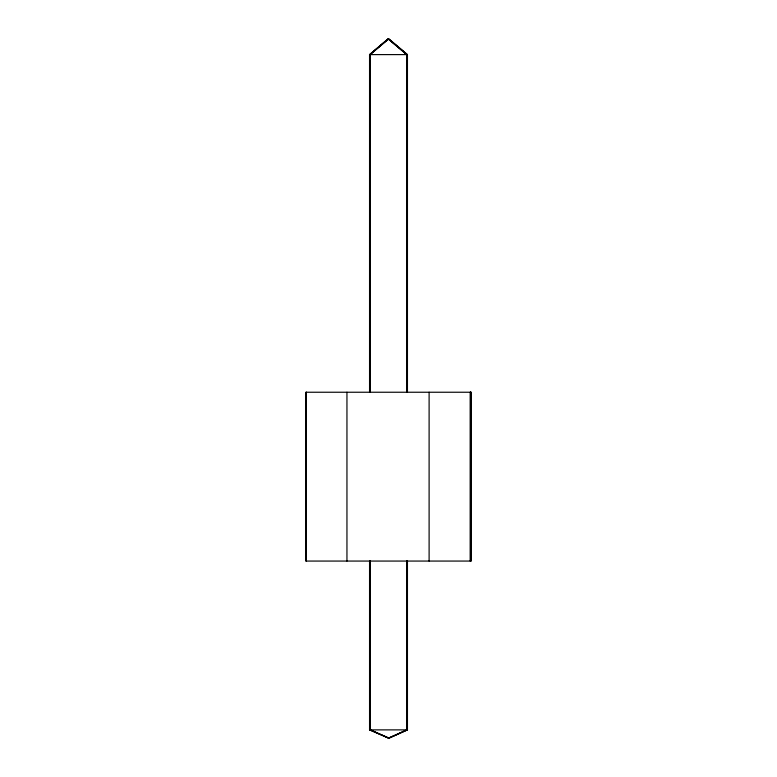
<?xml version="1.0" encoding="UTF-8"?>
<svg xmlns="http://www.w3.org/2000/svg" width="777" height="777" viewBox="0 0 777 777"><rect width="100%" height="100%" fill="white"/><g stroke="black" fill="none" stroke-linecap="round" stroke-linejoin="round"><path stroke-width="1.17" d="M369.551 392.239L369.551 54.604L388.073 38.85L406.692 54.604L406.692 392.239M388.345 738.15L406.886 729.875L406.886 561.062M388.714 738.15L407.255 729.875L407.255 561.062M369.551 54.604L406.692 54.604M369.551 561.062L369.551 729.875L406.692 729.875L406.692 561.062M370.308 729.875L389.092 738.15L407.449 729.875L407.449 561.062M388.898 738.15L369.93 729.875L369.93 561.062M369.551 729.875L388.529 738.15M470.843 392.239L470.843 561.062M470.658 392.239L470.658 561.062M470.473 392.239L470.473 561.062M470.279 392.239L470.279 561.062M429.108 392.239L429.108 561.062M407.449 392.239L407.449 54.604L388.83 38.85L370.114 54.604L370.114 392.239M407.255 392.239L407.255 54.604L388.451 38.85L369.93 54.604L369.93 392.239M407.07 54.604L407.07 392.239M407.07 561.062L407.07 729.875M406.886 392.239L406.886 54.604L388.267 38.85L369.745 54.604L369.745 392.239M370.114 561.062L370.114 729.875M369.745 561.062L369.745 729.875M346.95 392.239L346.95 561.062M306.342 392.239L306.342 561.062M306.157 392.239L306.157 561.062M471.037 392.239L305.963 392.239L305.963 561.062L471.037 561.062L471.037 392.239"/></g></svg>
